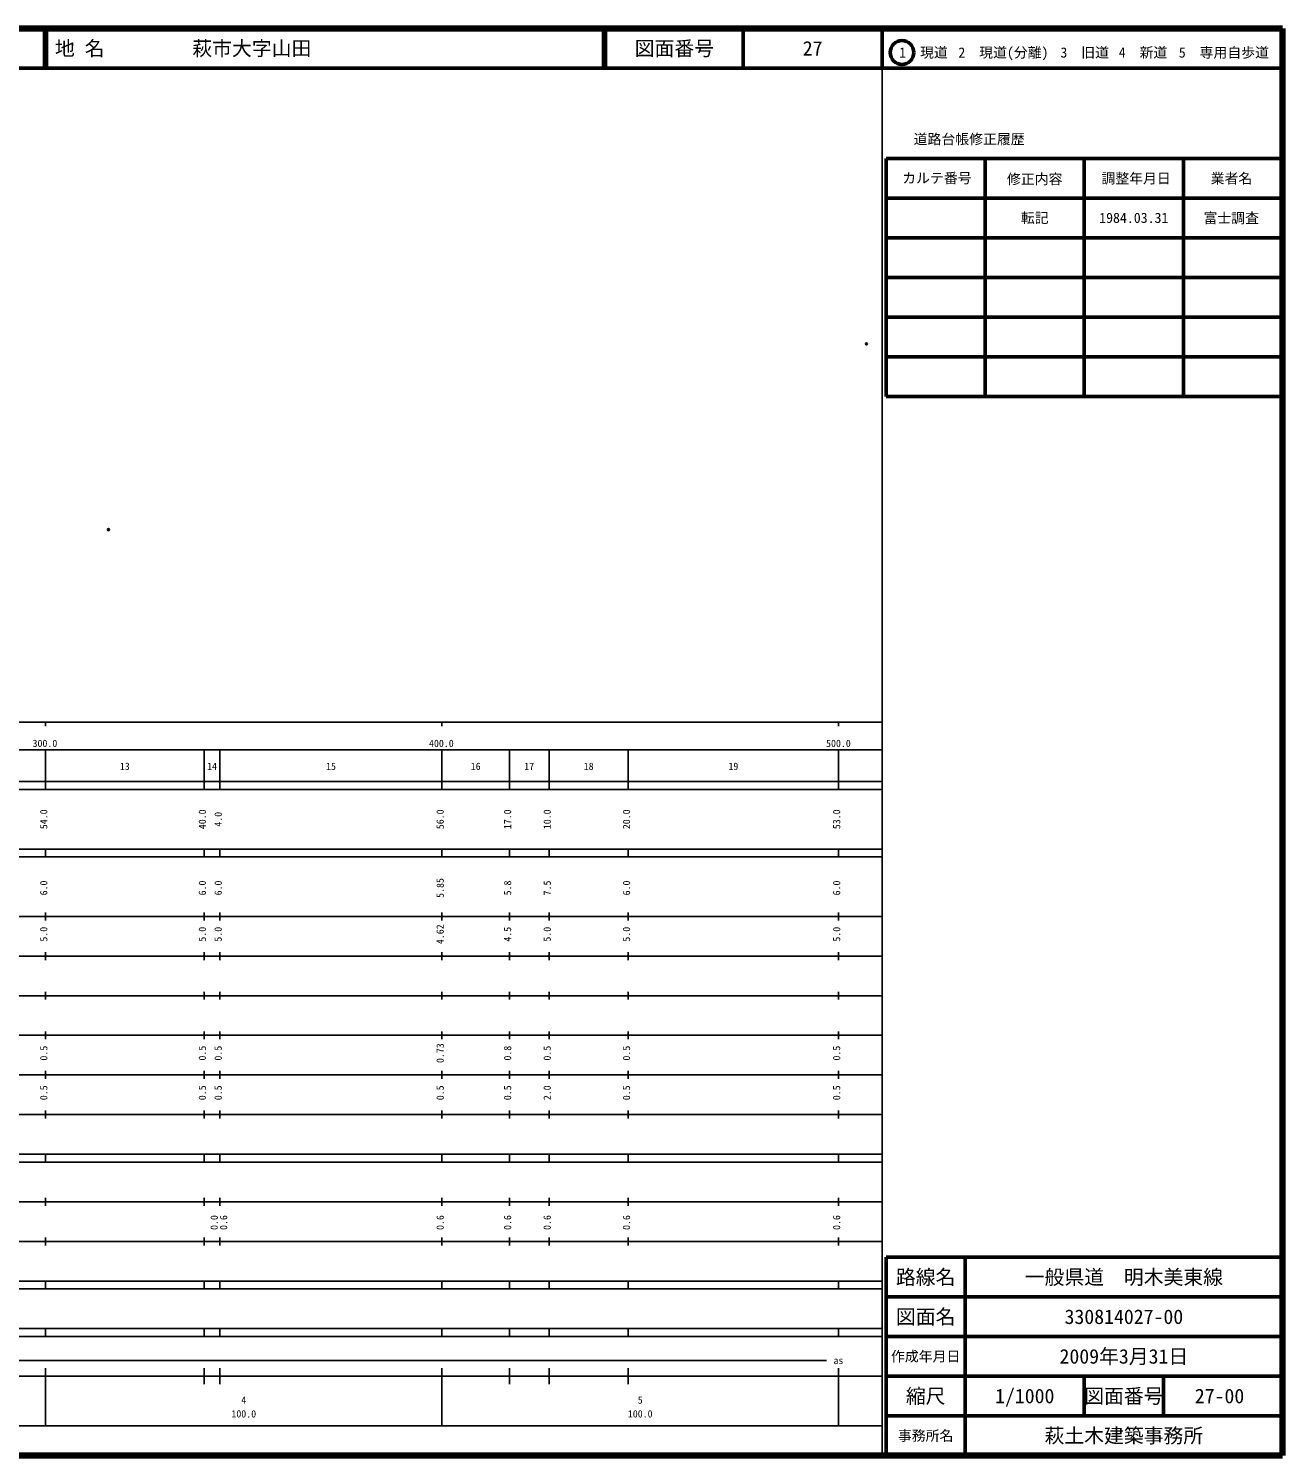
# Model space of a CAD drawing. Units: millimetres on the paper. Extents: x 40 to 680, y 20 to 380.
# Drawn here: x 363.7 to 680, y 20 to 380 of the extents above; entities that cross this region are included whole.
import ezdxf
from ezdxf.enums import TextEntityAlignment as Align

# ---------------------------------------------------------------- set-up
doc = ezdxf.new("R2010")
doc.units = ezdxf.units.MM
doc.header["$PDMODE"] = 32
doc.header["$PDSIZE"] = 0.5
doc.layers.add('M-OTRS', color=6, linetype='Continuous')
doc.layers.add('M-TTL-TXT', color=7, linetype='Continuous')
for name, color, linetype, lineweight in [('M-TTL', 2, 'Continuous', 140), ('M-TTL-BAND', 7, 'Continuous', 25), ('M-TTL-FRAM', 2, 'Continuous', 50), ('M-TTL-LINE', 7, 'Continuous', 50)]:
    doc.layers.add(name, color=color, linetype=linetype, lineweight=lineweight)
doc.styles.add('ＭＳ ゴシック', font='')
doc.styles.get('ＭＳ ゴシック').set_extended_font_data('MS Gothic')

msp = doc.modelspace()

# ---------------------------------------------------------------- linework, layer by layer
at = {"layer": 'M-OTRS'}
for p in [(575.046, 300.473), (383.862, 253.573)]:
    msp.add_point(p, dxfattribs=at)
at = {"layer": 'M-TTL'}
for p, q in [((680, 380), (40, 380)), ((680, 20), (680, 380)), ((40, 20), (680, 20))]:
    msp.add_line(p, q, dxfattribs=at)
at = {"layer": 'M-TTL-BAND'}
for p, q in [((579, 20), (579, 370)), ((40, 205), (579, 205)), ((368, 205), (368, 204)), ((468, 205), (468, 204)), ((568, 205), (568, 204)), ((68, 198), (579, 198)), ((368, 188), (368, 198)), ((408, 188), (408, 198)), ((412, 188), (412, 198)), ((468, 188), (468, 198)), ((485, 188), (485, 198)), ((495, 188), (495, 198)), ((515, 188), (515, 198)), ((568, 188), (568, 198)), ((40, 190), (579, 190)), ((40, 188), (579, 188)), ((40, 173), (579, 173)), ((368, 171), (368, 173)), ((408, 171), (408, 173)), ((412, 171), (412, 173)), ((468, 171), (468, 173)), ((485, 171), (485, 173)), ((495, 171), (495, 173)), ((515, 171), (515, 173)), ((568, 171), (568, 173)), ((40, 171), (579, 171)), ((40, 156), (579, 156)), ((368, 155), (368, 157)), ((408, 155), (408, 157)), ((412, 155), (412, 157)), ((468, 155), (468, 157)), ((485, 155), (485, 157)), ((495, 155), (495, 157)), ((515, 155), (515, 157)), ((568, 155), (568, 157)), ((46, 146), (579, 146)), ((368, 145), (368, 147)), ((408, 145), (408, 147)), ((412, 145), (412, 147)), ((468, 145), (468, 147)), ((485, 145), (485, 147)), ((495, 145), (495, 147)), ((515, 145), (515, 147)), ((568, 145), (568, 147)), ((368, 135), (368, 137)), ((408, 135), (408, 137)), ((412, 135), (412, 137)), ((468, 135), (468, 137)), ((485, 135), (485, 137)), ((495, 135), (495, 137)), ((515, 135), (515, 137)), ((568, 135), (568, 137)), ((52, 136), (579, 136)), ((46, 126), (579, 126)), ((368, 125), (368, 127)), ((408, 125), (408, 127)), ((412, 125), (412, 127)), ((468, 125), (468, 127)), ((485, 125), (485, 127)), ((495, 125), (495, 127)), ((515, 125), (515, 127)), ((568, 125), (568, 127)), ((52, 116), (579, 116)), ((368, 115), (368, 117)), ((408, 115), (408, 117)), ((412, 115), (412, 117)), ((468, 115), (468, 117)), ((485, 115), (485, 117)), ((495, 115), (495, 117)), ((515, 115), (515, 117)), ((568, 115), (568, 117)), ((46, 106), (579, 106)), ((368, 105), (368, 107)), ((408, 105), (408, 107)), ((412, 105), (412, 107)), ((468, 105), (468, 107)), ((485, 105), (485, 107)), ((495, 105), (495, 107)), ((515, 105), (515, 107)), ((568, 105), (568, 107)), ((40, 96), (579, 96)), ((40, 94), (579, 94)), ((368, 94), (368, 96)), ((408, 94), (408, 96)), ((412, 94), (412, 96)), ((468, 94), (468, 96)), ((485, 94), (485, 96)), ((495, 94), (495, 96)), ((515, 94), (515, 96)), ((568, 94), (568, 96)), ((49, 84), (579, 84)), ((368, 83), (368, 85)), ((408, 83), (408, 85)), ((412, 83), (412, 85)), ((468, 83), (468, 85)), ((485, 83), (485, 85)), ((495, 83), (495, 85)), ((515, 83), (515, 85)), ((568, 83), (568, 85)), ((40, 74), (579, 74)), ((368, 73), (368, 75)), ((408, 73), (408, 75)), ((412, 73), (412, 75)), ((468, 73), (468, 75)), ((485, 73), (485, 75)), ((495, 73), (495, 75)), ((515, 73), (515, 75)), ((568, 73), (568, 75)), ((40, 64), (579, 64)), ((40, 62), (579, 62)), ((368, 62), (368, 64)), ((408, 62), (408, 64)), ((412, 62), (412, 64)), ((468, 62), (468, 64)), ((485, 62), (485, 64)), ((495, 62), (495, 64)), ((515, 62), (515, 64)), ((568, 62), (568, 64)), ((40, 52), (579, 52)), ((368, 50), (368, 52)), ((408, 50), (408, 52)), ((412, 50), (412, 52)), ((468, 50), (468, 52)), ((485, 50), (485, 52)), ((495, 50), (495, 52)), ((515, 50), (515, 52)), ((568, 50), (568, 52)), ((40, 50), (579, 50)), ((71, 44), (565, 44)), ((40, 40), (579, 40)), ((368, 27.5), (368, 42)), ((408, 38), (408, 42)), ((412, 38), (412, 42)), ((468, 27.5), (468, 42)), ((485, 38), (485, 42)), ((495, 38), (495, 42)), ((515, 38), (515, 42)), ((568, 27.5), (568, 42)), ((68, 27.5), (579, 27.5))]:
    msp.add_line(p, q, dxfattribs=at)
at = {"layer": 'M-TTL-FRAM'}
for p, q in [((580, 347.197), (580, 287.197)), ((580, 347.197), (680, 347.197)), ((580, 287.197), (680, 287.197)), ((680, 70), (580, 70)), ((580, 70), (580, 20))]:
    msp.add_line(p, q, dxfattribs=at)
at = {"layer": 'M-TTL-LINE'}
for p, q in [((367.75, 380), (367.75, 370)), ((368.25, 380), (368.25, 370)), ((508.747, 380), (508.747, 370)), ((509.247, 380), (509.247, 370)), ((543.997, 380), (543.997, 370)), ((579, 380), (579, 370)), ((40, 370), (680, 370)), ((605, 347.197), (605, 287.197)), ((630, 347.197), (630, 287.197)), ((655, 347.197), (655, 287.197)), ((580, 337.197), (680, 337.197)), ((580, 327.197), (680, 327.197)), ((580, 317.197), (680, 317.197)), ((580, 307.197), (680, 307.197)), ((580, 297.197), (680, 297.197)), ((600, 70), (600, 20)), ((680, 60), (580, 60)), ((680, 50), (580, 50)), ((680, 40), (580, 40)), ((630, 40), (630, 30)), ((650, 40), (650, 30)), ((680, 30), (580, 30))]:
    msp.add_line(p, q, dxfattribs=at)
msp.add_circle((584.031, 373.958), 3, dxfattribs=at)

# ---------------------------------------------------------------- texts
at = {"layer": 'M-TTL-BAND', "style": 'ＭＳ ゴシック'}
for s, p in [('300.0', (367.844, 198.195)), ('400.0', (467.844, 198.195)), ('500.0', (568, 198.195)), ('13', (388, 192.405)), ('14', (410, 192.405)), ('15', (440, 192.405)), ('16', (476.5, 192.405)), ('17', (490, 192.405)), ('18', (505, 192.405)), ('19', (541.5, 192.405)), ('as', (568, 42.5)), ('4', (418, 32.523)), ('5', (518, 32.523)), ('100.0', (418, 29.033)), ('100.0', (518, 29.033))]:
    msp.add_text(s, height=1.833, dxfattribs=at).set_placement(p, align=Align.BOTTOM_CENTER)
for s, p in [('54.0', (369, 180.5)), ('40.0', (409, 180.5)), ('4.0', (413, 180.5)), ('56.0', (469, 180.5)), ('17.0', (486, 180.5)), ('10.0', (496, 180.5)), ('20.0', (516, 180.5)), ('53.0', (569, 180.5)), ('6.0', (369, 163.174)), ('6.0', (409, 163.174)), ('6.0', (413, 163.174)), ('5.85', (469, 163.174)), ('5.8', (486, 163.174)), ('7.5', (496, 163.174)), ('6.0', (516, 163.174)), ('6.0', (569, 163.174)), ('5.0', (369, 151.5)), ('5.0', (409, 151.5)), ('5.0', (413, 151.5)), ('4.62', (469, 151.5)), ('4.5', (486, 151.5)), ('5.0', (496, 151.5)), ('5.0', (516, 151.5)), ('5.0', (569, 151.5)), ('0.5', (369, 121.5)), ('0.5', (409, 121.5)), ('0.5', (413, 121.5)), ('0.73', (469, 121.5)), ('0.8', (486, 121.5)), ('0.5', (496, 121.5)), ('0.5', (516, 121.5)), ('0.5', (569, 121.5)), ('0.5', (369, 111.5)), ('0.5', (409, 111.5)), ('0.5', (413, 111.5)), ('0.5', (469, 111.5)), ('0.5', (486, 111.5)), ('2.0', (496, 111.5)), ('0.5', (516, 111.5)), ('0.5', (569, 111.5)), ('0.0', (412, 78.764)), ('0.6', (414.37, 78.764)), ('0.6', (469, 78.764)), ('0.6', (486, 78.764)), ('0.6', (496, 78.764)), ('0.6', (516, 78.764)), ('0.6', (569, 78.764))]:
    msp.add_text(s, height=1.833, rotation=90, dxfattribs=at).set_placement(p, align=Align.BOTTOM_CENTER)
at = {"layer": 'M-TTL-TXT', "style": 'ＭＳ ゴシック'}
for s, p in [('地 名', (370.38, 375)), ('萩市大字山田', (405.024, 375))]:
    msp.add_text(s, height=3.666, dxfattribs=at).set_placement(p, align=Align.MIDDLE_LEFT)
for s, height, p in [('図面番号', 3.666, (526.622, 375)), ('27', 3.666, (561.497, 375)), ('1\u3000現道', 2.566, (589.448, 373.958)), ('2\u3000現道(分離)', 2.566, (609.619, 373.958)), ('3\u3000旧道', 2.566, (630.121, 373.958)), ('4\u3000新道', 2.566, (644.824, 373.958)), ('5\u3000専用自歩道', 2.566, (665.228, 373.958)), ('道路台帳修正履歴', 2.566, (600.968, 352.113)), ('カルテ番号', 2.566, (592.839, 342.277)), ('修正内容', 2.566, (617.509, 342.023)), ('調整年月日', 2.566, (643.089, 342.197)), ('業者名', 2.566, (667.134, 342.197)), ('転記', 2.566, (617.5, 332.245)), ('1984.03.31', 2.566, (642.5, 332.245)), ('富士調査', 2.566, (667.077, 332.189)), ('路線名', 3.666, (590, 65)), ('路線名', 3.666, (590, 65)), ('一般県道\u3000明木美東線', 3.666, (640, 65)), ('図面名', 3.666, (590, 55)), ('図面名', 3.666, (590, 55)), ('330814027-00', 3.666, (640, 55)), ('2009年3月31日', 3.666, (640, 45)), ('作成年月日', 2.566, (590, 45)), ('作成年月日', 2.566, (590, 45)), ('縮尺', 3.666, (590, 35)), ('縮尺', 3.666, (590, 35)), ('1/1000', 3.666, (615, 35)), ('図面番号', 3.666, (640, 35)), ('図面番号', 3.666, (640, 35)), ('27-00', 3.666, (664.125, 35)), ('事務所名', 2.566, (590, 25)), ('事務所名', 2.566, (590, 25)), ('萩土木建築事務所', 3.666, (640, 25))]:
    msp.add_text(s, height=height, dxfattribs=at).set_placement(p, align=Align.MIDDLE_CENTER)

doc.saveas('drawing.dxf')
